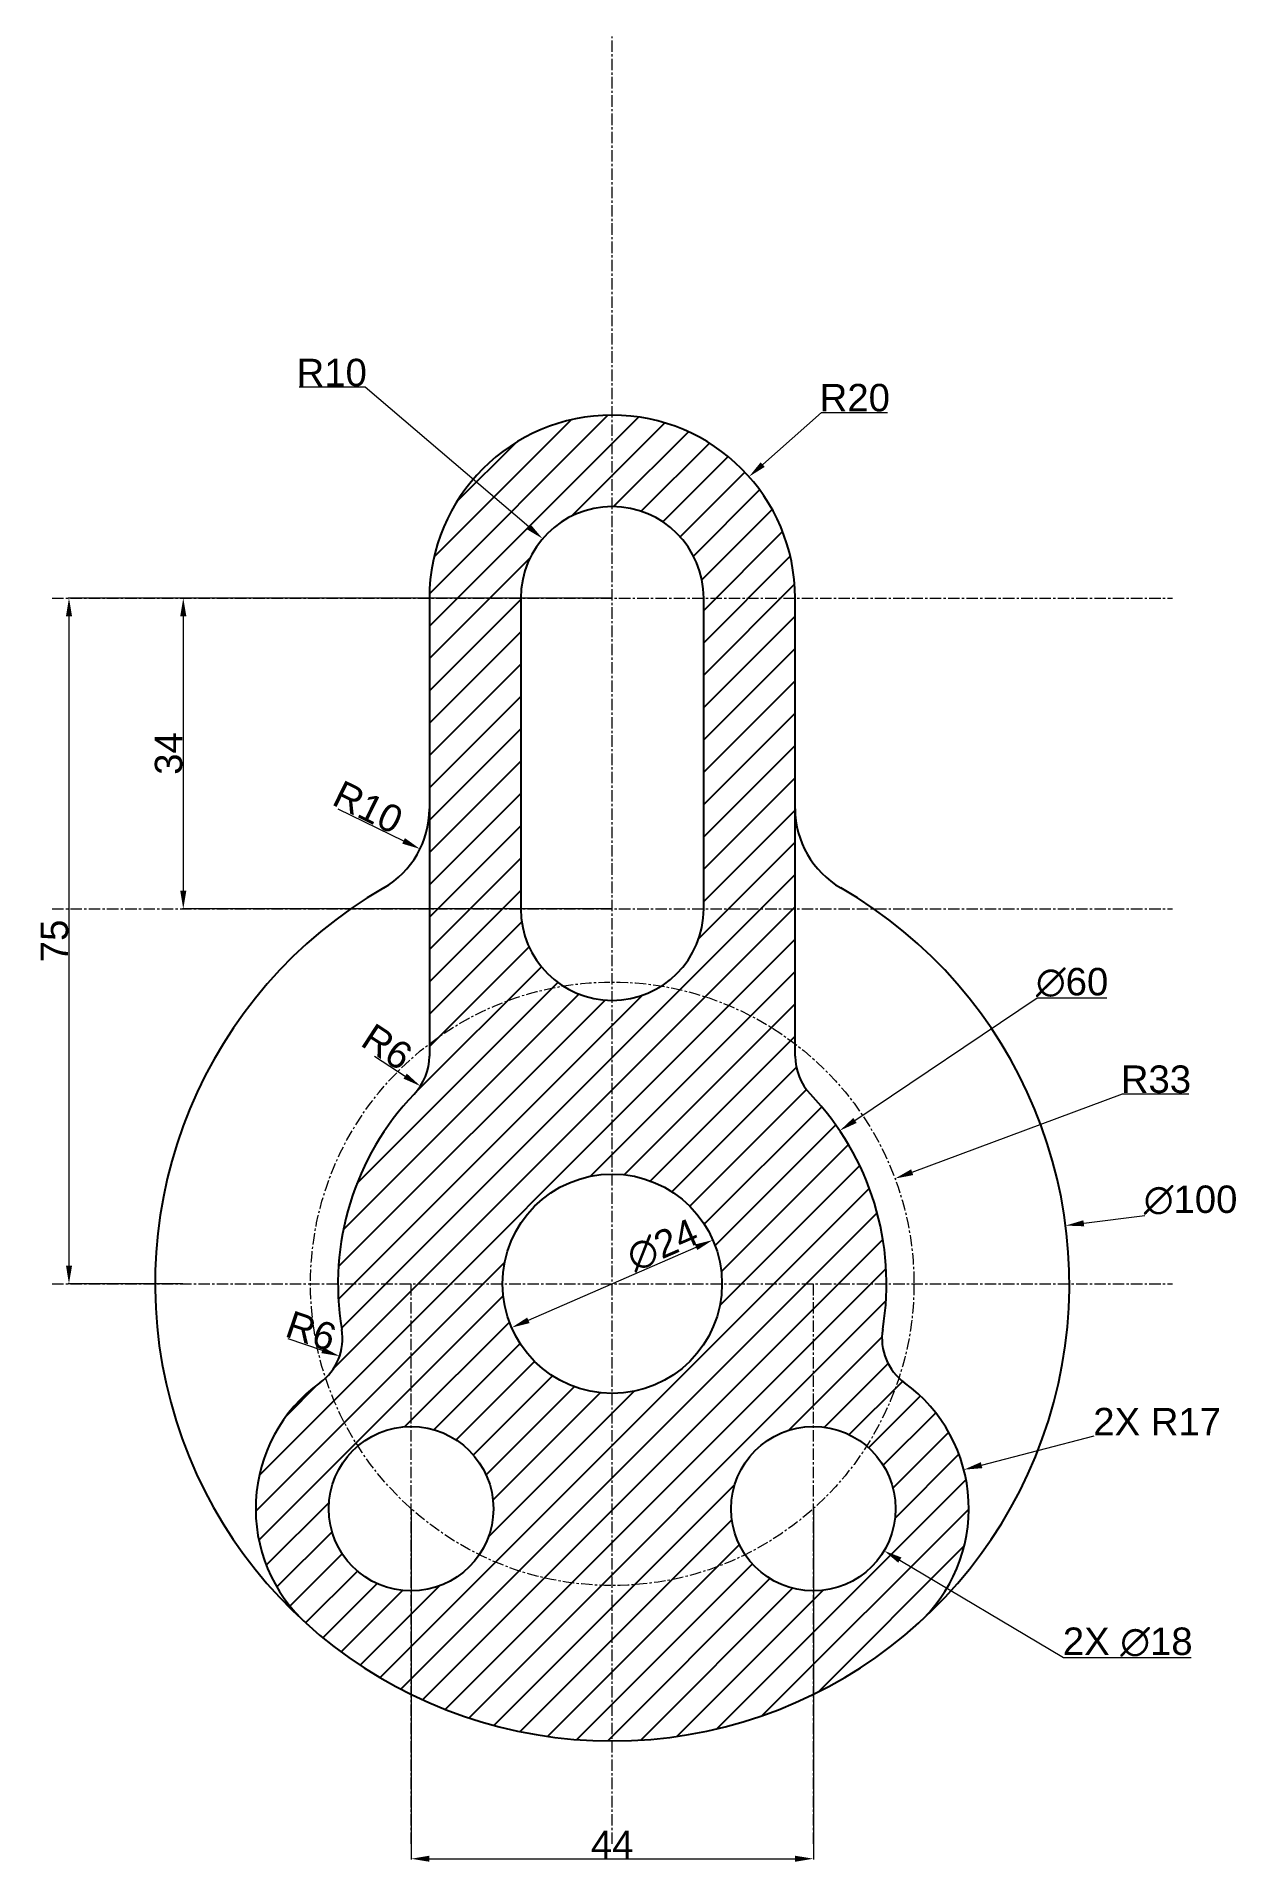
# Model space of a CAD drawing. Header units: millimetres. Extents: x -63 to 69, y -63 to 136.
import ezdxf

# ---------------------------------------------------------------- set-up
doc = ezdxf.new("R2010")
doc.units = ezdxf.units.MM
doc.header["$MEASUREMENT"] = 0
doc.linetypes.add('CENTER', pattern=[2, 1.25, -0.25, 0.25, -0.25])
doc.layers.add('AM_5', color=3, linetype='Continuous', lineweight=15)
doc.layers.add('AM_7', color=4, linetype='CENTER', lineweight=15)
doc.styles.get("Standard").update_dxf_attribs({"font": 'arial.ttf'})
doc.dimstyles.new('AM_ANSI$0', dxfattribs={"dimtxt": 3, "dimasz": 2, "dimexe": 0.1, "dimexo": 0.05, "dimgap": 0.06, "dimtad": 1, "dimtoh": 1, "dimdec": 3, "dimzin": 9, "dimdsep": 46, "dimtxsty": 'Standard', "dimcen": 0, "dimclrd": 256, "dimclre": 256, "dimclrt": 2, "dimadec": 0, "dimazin": 2, "dimtp": 0.1, "dimtm": 0.1, "dimtfac": 0.71, "dimtdec": 3, "dimtofl": 0, "dimtmove": 0, "dimatfit": 3, "dimfxl": 1, "dimtolj": 1, "dimtzin": 7, "dimlwd": -1, "dimlwe": -1, "dimarcsym": 1})
doc.dimstyles.new('AM_ANSI$3', dxfattribs={"dimtxt": 3, "dimasz": 2, "dimexe": 0.1, "dimexo": 0.05, "dimgap": 0.06, "dimtad": 1, "dimtoh": 1, "dimdec": 3, "dimzin": 9, "dimdsep": 46, "dimtxsty": 'Standard', "dimcen": 0, "dimclrd": 256, "dimclre": 256, "dimclrt": 2, "dimadec": 0, "dimazin": 2, "dimtp": 0.1, "dimtm": 0.1, "dimtfac": 0.71, "dimtdec": 3, "dimtofl": 0, "dimtmove": 0, "dimatfit": 0, "dimfxl": 1, "dimtolj": 1, "dimtzin": 7, "dimlwd": -1, "dimlwe": -1, "dimarcsym": 1})
doc.dimstyles.new('AM_ANSI$4', dxfattribs={"dimtxt": 3, "dimasz": 2, "dimexe": 0.1, "dimexo": 0.05, "dimgap": 0.06, "dimtad": 1, "dimtoh": 1, "dimdec": 3, "dimzin": 9, "dimdsep": 46, "dimtxsty": 'Standard', "dimcen": 0, "dimclrd": 256, "dimclre": 256, "dimclrt": 2, "dimadec": 0, "dimazin": 2, "dimtp": 0.1, "dimtm": 0.1, "dimtfac": 0.71, "dimtdec": 3, "dimtofl": 0, "dimtmove": 0, "dimatfit": 0, "dimfxl": 1, "dimtolj": 1, "dimtzin": 7, "dimlwd": -1, "dimlwe": -1, "dimarcsym": 1})

# ---------------------------------------------------------------- blocks, each defined once
blk = doc.blocks.new('*D5')
at = {"layer": 'AM_5', "transparency": 16777216}
for p, q in [((16.46, 89.6), (22.89, 95.31)), ((22.89, 95.31), (30.11, 95.31))]:
    blk.add_line(p, q, dxfattribs=at)
blk.add_solid([(16.23, 89.85), (16.68, 89.35), (14.96, 88.27)], dxfattribs=at)
at = {"layer": 'Defpoints', "color": 0, "transparency": 16777216}
for p in [(14.96, 88.27), (0, 75)]:
    blk.add_point(p, dxfattribs=at)
at = {"layer": 'AM_5', "color": 2, "transparency": 16777216, "insert": (26.53, 96.9), "char_height": 3, "attachment_point": 5}
blk.add_mtext('\\A1;R20', dxfattribs=at)
blk = doc.blocks.new('*D6')
at = {"layer": 'AM_5', "transparency": 16777216}
for p, q in [((-27.04, 98.06), (-34.26, 98.06)), ((-9.13, 82.79), (-27.04, 98.06))]:
    blk.add_line(p, q, dxfattribs=at)
blk.add_solid([(-8.92, 83.04), (-9.35, 82.53), (-7.61, 81.49)], dxfattribs=at)
at = {"layer": 'Defpoints', "color": 0, "transparency": 16777216}
for p in [(-7.61, 81.49), (0, 75)]:
    blk.add_point(p, dxfattribs=at)
at = {"layer": 'AM_5', "color": 2, "transparency": 16777216, "insert": (-30.68, 99.65), "char_height": 3, "attachment_point": 5}
blk.add_mtext('\\A1;R10', dxfattribs=at)
blk = doc.blocks.new('*D7')
at = {"layer": 'AM_5', "transparency": 16777216}
blk.add_line((-26, 24.9), (-22.65, 22.71), dxfattribs=at)
blk.add_solid([(-22.47, 22.99), (-22.83, 22.44), (-20.97, 21.62)], dxfattribs=at)
at = {"layer": 'Defpoints', "color": 0, "transparency": 16777216}
for p in [(-26, 24.9), (-20.97, 21.62)]:
    blk.add_point(p, dxfattribs=at)
at = {"layer": 'AM_5', "color": 2, "transparency": 16777216, "insert": (-24.63, 25.91), "char_height": 3, "attachment_point": 5, "rotation": 326.8857}
blk.add_mtext('\\A1;R6', dxfattribs=at)
blk = doc.blocks.new('*D8')
at = {"layer": 'AM_5', "transparency": 16777216}
blk.add_line((-35.5, -5.98), (-31.72, -7.27), dxfattribs=at)
blk.add_solid([(-31.61, -6.95), (-31.82, -7.58), (-29.82, -7.91)], dxfattribs=at)
at = {"layer": 'Defpoints', "color": 0, "transparency": 16777216}
for p in [(-35.5, -5.98), (-29.82, -7.91)]:
    blk.add_point(p, dxfattribs=at)
at = {"layer": 'AM_5', "color": 2, "transparency": 16777216, "insert": (-32.93, -5.17), "char_height": 3, "attachment_point": 5, "rotation": 341.1517}
blk.add_mtext('\\A1;R6', dxfattribs=at)
blk = doc.blocks.new('*D9')
at = {"layer": 'AM_5', "transparency": 16777216}
for p, q in [((32.8, 12.21), (55.82, 20.77)), ((55.82, 20.77), (63.05, 20.77))]:
    blk.add_line(p, q, dxfattribs=at)
blk.add_solid([(32.69, 12.52), (32.92, 11.89), (30.93, 11.51)], dxfattribs=at)
at = {"layer": 'Defpoints', "color": 0, "transparency": 16777216}
for p in [(30.93, 11.51), (0, 0)]:
    blk.add_point(p, dxfattribs=at)
at = {"layer": 'AM_5', "color": 2, "transparency": 16777216, "insert": (59.47, 22.36), "char_height": 3, "attachment_point": 5}
blk.add_mtext('\\A1;R33', dxfattribs=at)
blk = doc.blocks.new('*D10')
at = {"layer": 'AM_5', "transparency": 16777216}
blk.add_line((40.39, -19.83), (52.71, -16.64), dxfattribs=at)
blk.add_solid([(40.31, -19.51), (40.48, -20.16), (38.46, -20.33)], dxfattribs=at)
at = {"layer": 'Defpoints', "color": 0, "transparency": 16777216}
for p in [(38.46, -20.33), (22, -24.6)]:
    blk.add_point(p, dxfattribs=at)
at = {"layer": 'AM_5', "color": 2, "transparency": 16777216, "insert": (59.6, -15.07), "char_height": 3, "attachment_point": 5}
blk.add_mtext('\\A1;2X R17', dxfattribs=at)
blk = doc.blocks.new('*D11')
at = {"layer": 'AM_5', "transparency": 16777216}
for p, q in [((31.46, -30.22), (49.36, -40.87)), ((49.36, -40.87), (63.33, -40.87))]:
    blk.add_line(p, q, dxfattribs=at)
blk.add_solid([(31.63, -29.93), (31.28, -30.5), (29.74, -29.2)], dxfattribs=at)
at = {"layer": 'Defpoints', "color": 0, "transparency": 16777216}
for p in [(14.26, -20), (29.74, -29.2)]:
    blk.add_point(p, dxfattribs=at)
at = {"layer": 'AM_5', "color": 2, "transparency": 16777216, "insert": (56.38, -39.19), "char_height": 3, "attachment_point": 5}
blk.add_mtext('\\A1;2X ∅18', dxfattribs=at)
blk = doc.blocks.new('*D12')
at = {"layer": 'AM_5', "transparency": 16777216}
blk.add_line((51.58, 6.62), (58.26, 7.48), dxfattribs=at)
blk.add_solid([(51.53, 6.95), (51.62, 6.29), (49.59, 6.37)], dxfattribs=at)
at = {"layer": 'Defpoints', "color": 0, "transparency": 16777216}
for p in [(49.59, 6.37), (-49.59, -6.37)]:
    blk.add_point(p, dxfattribs=at)
at = {"layer": 'AM_5', "color": 2, "transparency": 16777216, "insert": (63.26, 9.15), "char_height": 3, "attachment_point": 5}
blk.add_mtext('\\A1;∅100', dxfattribs=at)
blk = doc.blocks.new('*D13')
at = {"layer": 'AM_5', "transparency": 16777216}
for p, q in [((26.55, 17.87), (46.47, 31.28)), ((46.47, 31.28), (54.08, 31.28))]:
    blk.add_line(p, q, dxfattribs=at)
blk.add_solid([(26.36, 18.14), (26.73, 17.59), (24.89, 16.75)], dxfattribs=at)
at = {"layer": 'Defpoints', "color": 0, "transparency": 16777216}
for p in [(24.89, 16.75), (-24.89, -16.75)]:
    blk.add_point(p, dxfattribs=at)
at = {"layer": 'AM_5', "color": 2, "transparency": 16777216, "insert": (50.3, 32.95), "char_height": 3, "attachment_point": 5}
blk.add_mtext('\\A1;∅60', dxfattribs=at)
blk = doc.blocks.new('*D14')
at = {"layer": 'AM_5', "transparency": 16777216}
for p, q in [((-0.05, 75), (-47.02, 75)), ((-46.92, 73), (-46.92, 43)), ((-0.05, 41), (-47.02, 41))]:
    blk.add_line(p, q, dxfattribs=at)
for points in [[(-47.25, 73), (-46.58, 73), (-46.92, 75)], [(-47.25, 43), (-46.58, 43), (-46.92, 41)]]:
    blk.add_solid(points, dxfattribs=at)
at = {"layer": 'Defpoints', "color": 0, "transparency": 16777216}
for p in [(0, 75), (-46.92, 41), (0, 41)]:
    blk.add_point(p, dxfattribs=at)
at = {"layer": 'AM_5', "color": 2, "transparency": 16777216, "insert": (-48.51, 58), "char_height": 3, "attachment_point": 5, "rotation": 90}
blk.add_mtext('\\A1;34', dxfattribs=at)
blk = doc.blocks.new('*D15')
at = {"layer": 'AM_5', "transparency": 16777216}
for p, q in [((-46.97, 75), (-59.52, 75)), ((-59.42, 73), (-59.42, 2)), ((-46.97, 0), (-59.52, 0))]:
    blk.add_line(p, q, dxfattribs=at)
for points in [[(-59.75, 73), (-59.08, 73), (-59.42, 75)], [(-59.75, 2), (-59.08, 2), (-59.42, 0)]]:
    blk.add_solid(points, dxfattribs=at)
at = {"layer": 'Defpoints', "color": 0, "transparency": 16777216}
for p in [(-46.92, 75), (-46.92, 0), (-59.42, 0)]:
    blk.add_point(p, dxfattribs=at)
at = {"layer": 'AM_5', "color": 2, "transparency": 16777216, "insert": (-61, 37.5), "char_height": 3, "attachment_point": 5, "rotation": 90}
blk.add_mtext('\\A1;75', dxfattribs=at)
blk = doc.blocks.new('*D16')
at = {"layer": 'AM_5', "transparency": 16777216}
for p, q in [((-22, -24.65), (-22, -62.98)), ((22, -24.65), (22, -62.98)), ((-20, -62.88), (20, -62.88))]:
    blk.add_line(p, q, dxfattribs=at)
for points in [[(-20, -62.55), (-20, -63.21), (-22, -62.88)], [(20, -62.55), (20, -63.21), (22, -62.88)]]:
    blk.add_solid(points, dxfattribs=at)
at = {"layer": 'Defpoints', "color": 0, "transparency": 16777216}
for p in [(-22, -24.6), (22, -24.6), (22, -62.88)]:
    blk.add_point(p, dxfattribs=at)
at = {"layer": 'AM_5', "color": 2, "transparency": 16777216, "insert": (0, -61.32), "char_height": 3, "attachment_point": 5}
blk.add_mtext('\\A1;44', dxfattribs=at)
blk = doc.blocks.new('*D17')
at = {"layer": 'AM_5', "transparency": 16777216}
blk.add_line((-30, 51.96), (-22.82, 48.44), dxfattribs=at)
blk.add_solid([(-22.67, 48.74), (-22.97, 48.14), (-21.02, 47.56)], dxfattribs=at)
at = {"layer": 'Defpoints', "color": 0, "transparency": 16777216}
for p in [(-30, 51.96), (-21.02, 47.56)]:
    blk.add_point(p, dxfattribs=at)
at = {"layer": 'AM_5', "color": 2, "transparency": 16777216, "insert": (-26.71, 52.12), "char_height": 3, "attachment_point": 5, "rotation": 333.8596}
blk.add_mtext('\\A1;R10', dxfattribs=at)
blk = doc.blocks.new('*D18')
at = {"layer": 'AM_5', "transparency": 16777216}
blk.add_line((-9.17, -3.99), (9.17, 3.99), dxfattribs=at)
for points in [[(9.04, 4.3), (9.3, 3.69), (11, 4.79)], [(-9.3, -3.69), (-9.04, -4.3), (-11, -4.79)]]:
    blk.add_solid(points, dxfattribs=at)
at = {"layer": 'Defpoints', "color": 0, "transparency": 16777216}
for p in [(11, 4.79), (-11, -4.79)]:
    blk.add_point(p, dxfattribs=at)
at = {"layer": 'AM_5', "color": 2, "transparency": 16777216, "insert": (5.5, 4.22), "char_height": 3, "attachment_point": 5, "rotation": 23.5318}
blk.add_mtext('\\A1;∅24', dxfattribs=at)

msp = doc.modelspace()

# ---------------------------------------------------------------- hatches: boundary and pattern name
h = msp.add_hatch()
h.set_pattern_fill('ANSI31', color=256, scale=20)
h.paths.add_polyline_path([(31.9787, -10.8335, -0.03422646), (31.3489, -10.3076, -0.06253648), (27.8274, -17.738, -0.22008289), (31, -24.5967, -0.41421356), (22, -33.5967), (22, -44.8999, 0.06863974), (33.3333, -37.2678, 0.47829748)])
h.paths.add_polyline_path([(0, 31, -0.14252349), (-5.365, 32.561, 0.12255791), (-20, 26.2488), (-20, 24.8998, -0.19330165), (-21.6667, 20.7498, 0.19330165), (-30, 0), (-12, 0, -0.41421356), (0, 12)])
h.paths.add_polyline_path([(-10, 41), (-20, 41), (-20, 26.2488, -0.12255791), (-5.365, 32.561, -0.2565449)])
h.paths.add_polyline_path([(-10, 75), (-20, 75), (-20, 41), (-10, 41)])
h.paths.add_polyline_path([(20, 24.8998), (20, 26.2488, 0.12255791), (5.365, 32.561, -0.14252349), (0, 31), (0, 12, -0.41421356), (12, 0), (30, 0, 0.19330165), (21.6667, 20.7498, -0.19330165)])
h.paths.add_polyline_path([(20, 41), (10, 41, -0.2565449), (5.365, 32.561, -0.12255791), (20, 26.2488)])
h.paths.add_polyline_path([(20, 75), (10, 75), (10, 41), (20, 41)])
h.paths.add_polyline_path([(0, 95), (0, 85, -0.41421356), (10, 75), (20, 75, 0.41421356)])
h.paths.add_polyline_path([(0, 95, 0.41421356), (-20, 75), (-10, 75, -0.41421356), (0, 85)])
h.paths.add_polyline_path([(-12, 0), (-22, 0), (-22, -15.5967, -0.41421356), (-13, -24.5967, -0.14932983), (-14.5363, -29.6259, 0.11453391), (0, -33), (0, -12, -0.41421356)])
h.paths.add_polyline_path([(-22, 0), (-30, 0, 0.04171658), (-29.5838, -4.9799, -0.24826757), (-31.3489, -10.3076, 0.06253648), (-27.8274, -17.738, -0.17791198), (-22, -15.5967)])
h.paths.add_polyline_path([(-27.8274, -17.738, -0.06253648), (-31.3489, -10.3076, -0.03422646), (-31.9787, -10.8335, 0.47829748), (-33.3333, -37.2678, 0.06863974), (-22, -44.8999), (-22, -33.5967, -0.41421356), (-31, -24.5967, -0.22008289)])
h.paths.add_polyline_path([(0, -33, -0.11453391), (-14.5363, -29.6259, -0.2494539), (-22, -33.5967), (-22, -44.8999, 0.11439478), (0, -50)])
h.paths.add_polyline_path([(22, -33.5967, -0.2494539), (14.5363, -29.6259, -0.11453391), (0, -33), (0, -50, 0.11439478), (22, -44.8999)])
h.paths.add_polyline_path([(22, -15.5967), (22, 0), (12, 0, -0.41421356), (0, -12), (0, -33, 0.11453391), (14.5363, -29.6259, -0.14932983), (13, -24.5967, -0.41421356)])
h.paths.add_polyline_path([(29.5838, -4.9799, 0.04171658), (30, 0), (22, 0), (22, -15.5967, -0.17791198), (27.8274, -17.738, 0.06253648), (31.3489, -10.3076, -0.24826757)])

# ---------------------------------------------------------------- linework, layer by layer
for p, q in [((-20, 75), (-20, 24.8998)), ((-10, 75), (-10, 41)), ((10, 41), (10, 75)), ((20, 24.8998), (20, 75))]:
    msp.add_line(p, q)
for centre, radius in [((0, 0), 12), ((-22, -24.5967), 9), ((22, -24.5967), 9)]:
    msp.add_circle(centre, radius)
for centre, radius, start, end in [((0, 75), 20, 0, 180), ((0, 75), 10, 0, 180), ((-30, 51.9615), 10, 300, 0), ((30, 51.9615), 10, 180, 240), ((0, 0), 50, 120, 60), ((0, 41), 10, 180, 0), ((-26, 24.8998), 6, 316.238257, 0), ((26, 24.8998), 6, 180, 223.761743), ((0, 0), 30, 136.238257, 189.555195), ((0, 0), 30, 350.444805, 43.761743), ((-35.5005, -5.9759), 6, 305.942995, 9.555195), ((35.5005, -5.9759), 6, 170.444805, 234.057005), ((-22, -24.5967), 17, 125.942995, 228.189685), ((22, -24.5967), 17, 311.810315, 54.057005)]:
    msp.add_arc(centre, radius, start, end)
at = {"layer": 'AM_7'}
for p, q in [((0, -61.2619), (0, 136.4153)), ((-61.2619, 75), (61.2619, 75)), ((-61.2619, 41), (61.2619, 41)), ((-61.2619, 0), (61.2619, 0)), ((-22, -61.2619), (-22, 0)), ((22, -61.2619), (22, 0))]:
    msp.add_line(p, q, dxfattribs=at)
msp.add_circle((0, 0), 33, dxfattribs=at)

# ---------------------------------------------------------------- dimensions: what is measured, and where the dimension line sits
at = {"layer": 'AM_5'}
for center, mpoint, picture, middle in [((0, 75), (-7.6098, 81.4878), '*D6', (-30.6826, 98.056)), ((-26, 24.8998), (-20.9745, 21.6219), '*D7', (-25.5003, 24.5738)), ((0, 0), (30.9285, 11.5078), '*D9', (59.4677, 20.7707)), ((-35.5005, -5.9759), (-29.8223, -7.9143), '*D8', (-33.4407, -6.6791))]:
    dim = msp.add_radius_dim(center=center, mpoint=mpoint, dimstyle='AM_ANSI$4', dxfattribs=at)
    dim.commit()
    dim.dimension.update_dxf_attribs({"geometry": picture, "text_midpoint": middle, "dimtype": 164})
for center, mpoint, picture, middle in [((0, 75), (14.96, 88.274), '*D5', (26.5295, 95.3107)), ((-30, 51.9615), (-21.0228, 47.5558), '*D17', (-27.4087, 50.6898))]:
    dim = msp.add_radius_dim(center=center, mpoint=mpoint, dimstyle='AM_ANSI$4', override={"dimpost": ''}, dxfattribs=at)
    dim.commit()
    dim.dimension.update_dxf_attribs({"geometry": picture, "text_midpoint": middle, "dimtype": 164})
for base, p1, p2, angle, picture, middle in [((-59.4157, 0), (-46.9164, 75), (-46.9164, 0), 90, '*D15', (-61.0013, 37.5)), ((22, -62.8809), (-22, -24.5967), (22, -24.5967), 0, '*D16', (0, -61.3209))]:
    dim = msp.add_linear_dim(base=base, p1=p1, p2=p2, angle=angle, dimstyle='AM_ANSI$0', dxfattribs=at)
    dim.commit()
    dim.dimension.update_dxf_attribs({"geometry": picture, "text_midpoint": middle})
dim = msp.add_linear_dim(base=(-46.9164, 41), p1=(0, 75), p2=(0, 41), angle=90, dimstyle='AM_ANSI$0', override={"dimpost": ''}, dxfattribs=at)
dim.commit()
dim.dimension.update_dxf_attribs({"geometry": '*D14', "text_midpoint": (-48.5092, 58)})
for p1, p2, picture, middle in [((-24.888, -16.7507), (24.888, 16.7507), '*D13', (50.3048, 31.2758)), ((-49.5931, -6.3662), (49.5931, 6.3662), '*D12', (63.2609, 7.4787)), ((-11.0021, -4.7911), (11.0021, 4.7911), '*D18', (6.1648, 2.6846))]:
    dim = msp.add_diameter_dim_2p(p1=p1, p2=p2, dimstyle='AM_ANSI$3', dxfattribs=at)
    dim.commit()
    dim.dimension.update_dxf_attribs({"geometry": picture, "text_midpoint": middle, "dimtype": 163})
dim = msp.add_radius_dim(center=(22, -24.5967), mpoint=(38.4568, -20.3339), text='2X <>', dimstyle='AM_ANSI$4', override={"dimpost": ''}, dxfattribs=at)
dim.commit()
dim.dimension.update_dxf_attribs({"geometry": '*D10', "text_midpoint": (59.6025, -16.6419), "dimtype": 164})
dim = msp.add_diameter_dim_2p(p1=(14.264, -19.9974), p2=(29.736, -29.1961), text='2X <>', dimstyle='AM_ANSI$3', override={"dimpost": ''}, dxfattribs=at)
dim.commit()
dim.dimension.update_dxf_attribs({"geometry": '*D11', "text_midpoint": (56.377, -40.8661), "dimtype": 163})

doc.saveas('drawing.dxf')
